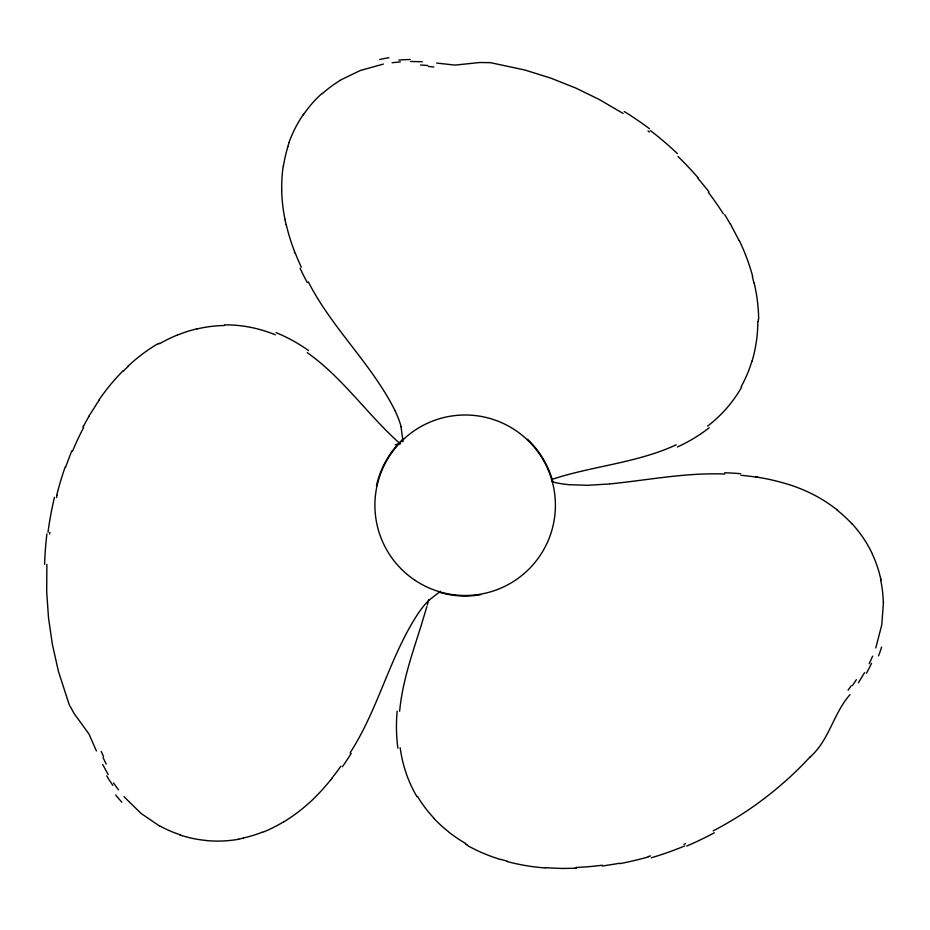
<?xml version="1.0" encoding="UTF-8"?>
<svg xmlns="http://www.w3.org/2000/svg" width="930" height="930" viewBox="0 0 930 930"><rect width="100%" height="100%" fill="white"/><g stroke="black" fill="none" stroke-linecap="round" stroke-linejoin="round"><path stroke-width="1.4" d="M758.334 321.501L758.322 319.118M402.992 441.622L401.051 426.824M46.86 564.336L46.698 591.887L48.511 617.869L52.371 644.385L58.404 671.274L69.204 704.684L74.412 713.949L89.013 734.084L96.418 750.963M399.644 711.229C402.283 682.527 411.781 655.139 420.453 627.831M49.581 534.053L49.825 532.297M283.22 166.11L283.057 167.214A131.211 112.484 71.5 0 0 281.744 189.859M56.509 497.538L57.056 495.353M428.788 599.559L427.312 605.035M426.893 606.569L420.465 627.785M287.754 146.58L289.253 142.174M875.804 647.943L881.791 624.739L883.477 602.059M65.495 467.29L71.761 450.852M872.631 656.15L869.19 663.764M82.875 427.056L83.561 425.754M864.54 672.657L858.39 682.794M741.64 387.101C733.107 402.237 721.389 415.501 707.637 426.091M88.908 416.163L98.975 400.353M350.099 752.788C378.557 708.927 389.682 656.336 418.581 612.812A98.72 94.186 0 0 1 429.195 599.908M303.064 115.053L304.017 113.681M850.008 694.64C833.315 713.438 829.304 740.28 809.937 757.148M332.057 778.433L330.906 779.875M809.879 757.206L802.974 764.425M802.404 764.995C776.329 791.418 746.139 813.797 713.171 830.862M123.481 370.907L128.247 366.327M429.276 599.978L440.495 591.248M322.082 93.384L321.129 94.244A142.929 122.574 72.3 0 0 304.075 113.739M283.801 821.818L283.987 821.713A145.475 124.69 -48.5 0 0 307.888 804.008L311.701 800.579A178.874 152.95 -48.5 0 0 330.766 779.759M339.822 80.364L360.305 70.494L383.404 64.077M157.368 344.425L159.425 343.228M676.284 444.796C636.678 463.117 592.422 465.93 551.327 479.566M685.573 843.65L683.945 844.312M262.411 832.385L263.446 831.978A131.211 112.484 -48.5 0 0 283.72 821.783M650.5 855.902L648.326 856.53M243.218 838.221L238.661 839.127M619.81 863.249L602.431 866.039M395.262 444.691L400.505 443.843M392.088 62.729L400.4 61.903M609.894 483.914C648.117 480.113 686.166 472.44 724.749 474.033M609.173 483.984L587.597 485.286L569.288 484.704M576.263 868.318L574.81 868.364M410.432 61.473L422.36 61.74M224.583 324.884C241.951 324.698 259.296 328.22 275.35 334.835M563.824 868.539L545.445 867.748M206.611 840.592L208.274 840.72A132.885 114.739 -49.4 0 0 238.661 839.255M436.728 63.066L455.049 65.1L479.787 62.519L490.412 62.647L524.753 69.983L551.048 78.213L575.937 88.129L599.35 99.545L623.123 113.46M755.985 476.823L757.811 477.113M552.827 481.856L551.967 481.612M507.338 861.227L500.991 859.39M181.21 835.489L179.99 835.082M159.855 826.235L141.058 813.425L123.957 796.638M467.476 845.114L465.407 843.929M307.226 352.633C342.624 377.592 367.106 414.152 399.11 442.843M648.001 130.967L649.384 132.048M836.651 509.477L837.535 510.175M852.182 523.869L855.24 527.368A132.885 114.739 10.6 0 1 871.863 552.873L872.538 554.396M697.849 178.118L708.962 191.766M118.436 789.791L113.565 783.002M108.194 774.527L102.672 764.507M416.942 796.685C408.096 781.735 402.469 764.948 400.167 747.743M730.422 223.967L738.932 240.266M308.307 281.848C332.045 328.418 372.07 364.339 395.285 411.153M295.112 253.402L294.45 251.681M752.335 276.536L753.928 282.953M286.115 224.7L285.022 219.689M880.815 578.937L881.082 580.192M281.674 189.999L281.674 190.127A145.475 124.69 71.5 0 0 285.045 219.689M395.262 411.2A98.72 94.186 -60 0 1 401.156 426.789M307.237 282.511A246.194 212.575 71.9 0 1 300.076 268.235M301.308 267.189A214.877 183.024 71.5 0 1 295.356 253.297M294.612 251.612A178.874 152.95 71.5 0 1 286.231 224.676M283.429 166.168A126.573 108.717 71.3 0 1 287.94 146.661M289.137 142.116A132.885 114.739 70.6 0 1 303.029 115.018M322.303 93.686A154.926 133.211 71.2 0 1 339.927 80.561M379.684 59.497A103.335 61.857 9 0 1 388.914 57.765M398.784 60.09A49.895 16.403 0.6 0 1 410.084 59.543M420.546 65.03A75.946 24.378 -0.5 0 1 427.695 65.495M428.393 66.46A114.541 51.487 -3 0 1 433.822 67.007M624.193 111.507A393.309 361.084 -78.1 0 1 649.466 128.724M650.349 130.514A372.953 336.032 -89.1 0 1 677.4 153.59M677.993 156.507A342.705 304.377 86.4 0 1 698.128 177.816M708.358 192.359A287.626 255.541 86.4 0 1 723.331 213.83M724.668 214.621A259.796 232.907 87.9 0 1 730.294 224.049M739.269 240.486A195.753 176.816 89.1 0 1 752.684 276.419M754.16 282.883A154.113 138.14 88.4 0 1 758.682 319.118M757.822 321.501A132.851 118.563 88.3 0 1 756.509 340.926M756.346 341.391A124.004 111.949 87.9 0 1 752.044 361.259M751.893 361.2A122.748 112.17 86.8 0 1 741.117 386.741M709.16 427.823A160.46 150.893 4.7 0 1 677.424 446.97M351.203 753.393A246.194 212.575 -48.1 0 1 342.426 766.715M340.903 766.181A214.877 183.024 -48.5 0 1 331.847 778.271M262.353 832.176A126.573 108.717 -48.7 0 1 243.207 838.023M206.623 840.499A142.929 122.574 -47.7 0 1 181.245 835.407M180.141 834.745A154.926 133.211 -48.8 0 1 159.96 826.049M121.853 802.148A103.335 61.857 69 0 1 115.727 795.022M112.821 785.315A49.895 16.403 60.6 0 1 106.694 775.794M106.206 763.995A75.946 24.378 59.5 0 1 103.044 757.566M103.521 756.485A114.541 51.487 57 0 1 101.289 751.51M44.628 564.394A393.309 361.084 -18.1 0 1 46.907 533.89M48.011 532.239A372.953 336.032 -29.1 0 1 54.475 497.271M56.707 495.306A342.705 304.377 -33.6 0 1 65.1 467.209M72.575 451.085A287.626 255.541 -33.6 0 1 83.688 427.37M83.7 425.812A259.796 232.907 -32.1 0 1 89.047 416.233M98.789 400.249A195.753 176.816 -30.9 0 1 123.202 370.663M128.061 366.153A154.113 138.14 -31.6 0 1 157.182 344.112M159.681 343.67A132.851 118.563 -31.7 0 1 177.165 335.091M177.642 335.009A124.004 111.949 -32.1 0 1 196.997 328.801M197.032 328.953A122.748 112.17 -33.2 0 1 224.537 325.523M276.082 332.649A160.46 150.893 64.7 0 1 308.539 350.564M569.253 484.658A98.72 94.186 60 0 1 552.804 481.961M724.714 472.766A246.194 212.575 11.9 0 1 740.652 473.707M740.954 475.3A214.877 183.024 11.5 0 1 755.951 477.09M757.787 477.288A178.874 152.95 11.5 0 1 785.304 483.495L790.221 484.949A145.475 124.69 11.5 0 1 817.517 496.794L817.737 496.957A131.211 112.484 11.5 0 1 836.616 509.512M837.372 510.326A126.573 108.717 11.3 0 1 852.019 523.974M872.456 554.42A142.929 122.574 12.3 0 1 880.733 578.948M880.71 580.239A154.926 133.211 11.2 0 1 883.268 602.059M881.617 647.013A103.335 61.857 -51 0 1 878.513 655.883M871.561 663.253A49.895 16.403 -59.4 0 1 866.388 673.32M856.402 679.644A75.946 24.378 -60.5 0 1 852.426 685.596M851.241 685.724A114.541 51.487 -63 0 1 848.055 690.141M714.333 832.769A393.309 361.084 41.9 0 1 686.782 846.044M684.794 845.916A372.953 336.032 30.9 0 1 651.279 857.797M648.466 856.856A342.705 304.377 26.4 0 1 619.938 863.633M602.233 865.226A287.626 255.541 26.4 0 1 576.147 867.458M574.787 868.225A259.796 232.907 27.9 0 1 563.812 868.388M545.096 867.934A195.753 176.816 29.1 0 1 507.269 861.587M500.933 859.634A154.113 138.14 28.4 0 1 467.29 845.44M465.663 843.498A132.851 118.563 28.3 0 1 449.481 832.641M449.167 832.269A124.004 111.949 27.9 0 1 434.112 818.609M434.24 818.505A122.748 112.17 26.8 0 1 417.512 796.406M397.912 748.197A160.46 150.893 -55.3 0 1 397.191 711.136M480.624 594.7A90.78 90.78 0 0 1 439.576 592.352M376.452 485.96A90.78 90.78 0 0 1 402.818 439.262M527.484 439.262A90.78 90.78 0 0 1 552.943 482.182M415.222 580.425A90.245 90.245 0 0 0 555.222 510.907A90.245 90.245 0 0 0 425.01 424.417A90.245 90.245 0 0 0 415.222 580.425"/></g></svg>
